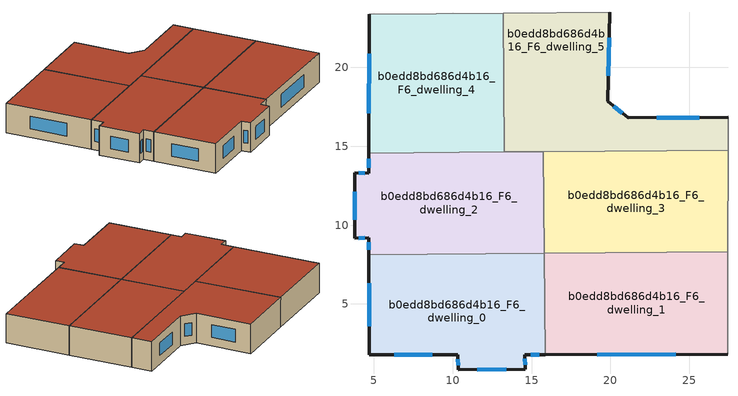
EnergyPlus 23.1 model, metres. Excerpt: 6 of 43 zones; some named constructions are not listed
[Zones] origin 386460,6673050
b0edd8bd686d4b16_F6_dwelling_0
 floor to b0edd8bd686d4b16_F5_dwelling_0 (EU_floor_Construction): 15.81,8.22 15.86,1.78 14.57,1.78 14.59,0.87 10.36,0.83 10.31,1.77 4.7,1.76 4.69,8.13 z18
 wall outside (EU_wall_Construction): 4.69,8.13 4.7,1.76 10.31,1.77 10.36,0.83 14.59,0.87 14.57,1.78 15.86,1.78 z18:21
 wall to b0edd8bd686d4b16_F6_dwelling_1 (EU_wall_Construction): 15.86,1.78 15.81,8.22 z18:21
 wall to b0edd8bd686d4b16_F6_dwelling_2 (EU_wall_Construction): 15.81,8.22 4.69,8.13 z18:21
 window (EU_Window_Construction): 14.94,1.78 15.49,1.78 / 14.59,1.13 14.58,1.52 / 11.57,0.84 13.38,0.86 / 10.33,1.5 10.35,1.1 / 6.3,1.77 8.71,1.77 / 4.69,6.31 4.7,3.58 z18.86:20.14
 roof outside (EU_roof_Construction): 15.86,1.78 15.81,8.22 4.69,8.13 4.7,1.76 10.31,1.77 10.36,0.83 14.59,0.87 14.57,1.78 z21
b0edd8bd686d4b16_F6_dwelling_1
 floor to b0edd8bd686d4b16_F5_dwelling_1 (EU_floor_Construction): 27.46,8.31 27.46,1.8 15.86,1.78 15.81,8.22 z18
 wall outside (EU_wall_Construction): 15.86,1.78 27.46,1.8 z18:21
 wall adiabatic (EU_wall_Construction): 27.46,1.8 27.46,8.31 z18:21
 wall to b0edd8bd686d4b16_F6_dwelling_3 (EU_wall_Construction): 27.46,8.31 15.81,8.22 z18:21
 window (EU_Window_Construction): 19.17,1.79 24.15,1.8 z18.86:20.14
 roof outside (EU_roof_Construction): 27.46,1.8 27.46,8.31 15.81,8.22 15.86,1.78 z21
b0edd8bd686d4b16_F6_dwelling_2
 floor to b0edd8bd686d4b16_F5_dwelling_2 (EU_floor_Construction): 15.76,14.66 15.81,8.22 4.69,8.13 4.69,9.21 3.77,9.15 3.79,13.32 4.68,13.28 4.68,14.57 z18
 wall outside (EU_wall_Construction): 4.68,14.57 4.68,13.28 3.79,13.32 3.77,9.15 4.69,9.21 4.69,8.13 z18:21
 wall to b0edd8bd686d4b16_F6_dwelling_3 (EU_wall_Construction): 15.81,8.22 15.76,14.66 z18:21
 wall to b0edd8bd686d4b16_F6_dwelling_4 (EU_wall_Construction): 13.26,14.64 4.68,14.57 z18:21
 wall to b0edd8bd686d4b16_F6_dwelling_5 (EU_wall_Construction): 15.76,14.66 13.26,14.64 z18:21
 window (EU_Window_Construction): 4.69,8.9 4.69,8.44 / 4.03,9.17 4.42,9.2 / 3.78,12.13 3.77,10.34 / 4.42,13.29 4.04,13.31 / 4.68,14.2 4.68,13.65 z18.86:20.14
 roof outside (EU_roof_Construction): 15.81,8.22 15.76,14.66 4.68,14.57 4.68,13.28 3.79,13.32 3.77,9.15 4.69,9.21 4.69,8.13 z21
b0edd8bd686d4b16_F6_dwelling_3
 floor to b0edd8bd686d4b16_F5_dwelling_3 (EU_floor_Construction): 27.47,14.75 27.46,8.31 15.81,8.22 15.76,14.66 z18
 wall adiabatic (EU_wall_Construction): 27.46,8.31 27.47,14.75 z18:21
 wall to b0edd8bd686d4b16_F6_dwelling_5 (EU_wall_Construction): 27.47,14.75 15.76,14.66 z18:21
 roof outside (EU_roof_Construction): 27.46,8.31 27.47,14.75 15.76,14.66 15.81,8.22 z21
b0edd8bd686d4b16_F6_dwelling_4
 floor to b0edd8bd686d4b16_F5_dwelling_4 (EU_floor_Construction): 13.2,23.45 13.26,14.64 4.68,14.57 4.7,23.38 z18
 wall outside (EU_wall_Construction): 4.7,23.38 4.68,14.57 z18:21
 wall adiabatic (EU_wall_Construction): 13.2,23.45 4.7,23.38 z18:21
 wall to b0edd8bd686d4b16_F6_dwelling_5 (EU_wall_Construction): 13.26,14.64 13.2,23.45 z18:21
 window (EU_Window_Construction): 4.69,20.86 4.69,17.09 z18.86:20.14
 roof outside (EU_roof_Construction): 13.26,14.64 13.2,23.45 4.7,23.38 4.68,14.57 z21
b0edd8bd686d4b16_F6_dwelling_5
 floor to b0edd8bd686d4b16_F5_dwelling_5 (EU_floor_Construction): 27.47,16.83 27.47,14.75 13.26,14.64 13.2,23.45 19.96,23.5 19.84,17.85 21.13,16.8 z18
 wall outside (EU_wall_Construction): 27.47,16.83 21.13,16.8 19.84,17.85 19.96,23.5 z18:21
 wall adiabatic (EU_wall_Construction): 19.96,23.5 13.2,23.45 / 27.47,14.75 27.47,16.83 z18:21
 window (EU_Window_Construction): 19.88,19.46 19.92,21.89 / 20.77,17.1 20.21,17.55 / 25.66,16.83 22.94,16.81 z18.86:20.14
 roof outside (EU_roof_Construction): 27.47,14.75 27.47,16.83 21.13,16.8 19.84,17.85 19.96,23.5 13.2,23.45 13.26,14.64 z21
[SCHEDULE:FILE] Column Number=1; Rows to Skip at Top=0; Number of Hours of Data=8760; Column Separator=Comma; Interpolate to Timestep=No; Minutes per Item=60; Adjust Schedule for Daylight Savings=Yes
Name | File
EU_Step8_GainSchedule_b0edd8bd686d4b16_F3_dwelling_4_f000 | ../../schedules/b0edd8bd686d4b16/b0edd8bd686d4b16_F3_dwelling_4_f000_gain.csv
EU_Step8_GainSchedule_b0edd8bd686d4b16_F3_dwelling_5_f000 | ../../schedules/b0edd8bd686d4b16/b0edd8bd686d4b16_F3_dwelling_5_f000_gain.csv
EU_Step8_GainSchedule_b0edd8bd686d4b16_F4_dwelling_0_f000 | ../../schedules/b0edd8bd686d4b16/b0edd8bd686d4b16_F4_dwelling_0_f000_gain.csv
EU_Step8_GainSchedule_b0edd8bd686d4b16_F4_dwelling_1_f000 | ../../schedules/b0edd8bd686d4b16/b0edd8bd686d4b16_F4_dwelling_1_f000_gain.csv
EU_Step8_GainSchedule_b0edd8bd686d4b16_F4_dwelling_2_f000 | ../../schedules/b0edd8bd686d4b16/b0edd8bd686d4b16_F4_dwelling_2_f000_gain.csv
EU_Step8_GainSchedule_b0edd8bd686d4b16_F4_dwelling_3_f000 | ../../schedules/b0edd8bd686d4b16/b0edd8bd686d4b16_F4_dwelling_3_f000_gain.csv
EU_Step8_GainSchedule_b0edd8bd686d4b16_F4_dwelling_4_f000 | ../../schedules/b0edd8bd686d4b16/b0edd8bd686d4b16_F4_dwelling_4_f000_gain.csv
EU_Step8_GainSchedule_b0edd8bd686d4b16_F4_dwelling_5_f000 | ../../schedules/b0edd8bd686d4b16/b0edd8bd686d4b16_F4_dwelling_5_f000_gain.csv
